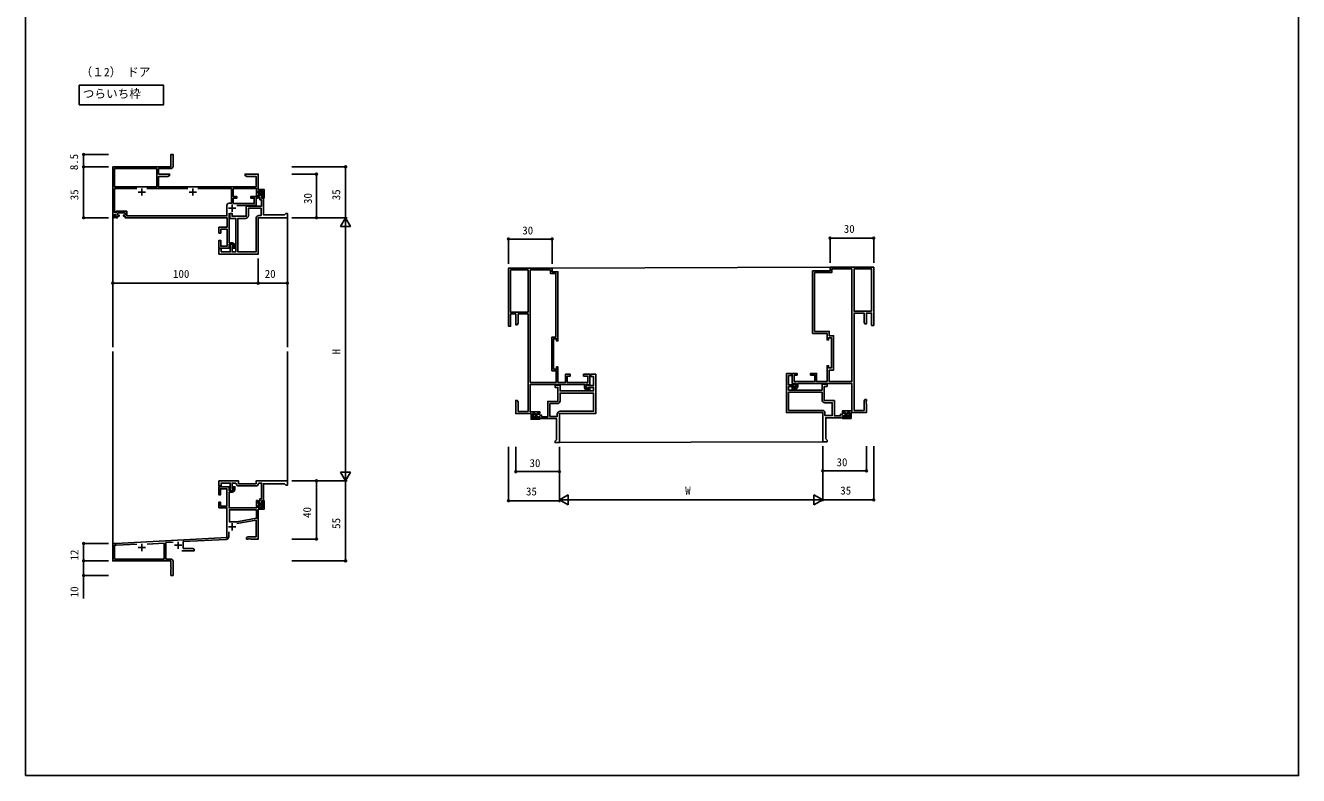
# Model space of a CAD drawing. Units: millimetres, scale not verified. Extents: x -437 to 438, y -681 to 679.
# Drawn here: x -437 to 438, y -681 to -165 of the extents above; entities that cross this region are included whole.
import ezdxf
from ezdxf.enums import TextEntityAlignment as Align

# ---------------------------------------------------------------- set-up
doc = ezdxf.new("R2010")
doc.units = ezdxf.units.MM
doc.header["$LTSCALE"] = 4
for name, color, linetype in [('0-1_USER1', 3, 'Continuous'), ('0-2_YKK_11', 7, 'Continuous'), ('0-3_YKK_12', 2, 'Continuous'), ('0-4_YKK_D', 6, 'Continuous'), ('0-5_YKK_ZWAK', 7, 'Continuous')]:
    doc.layers.add(name, color=color, linetype=linetype)
doc.styles.add('ＭＳ ゴシック', font='')
doc.styles.get('ＭＳ ゴシック').set_extended_font_data('MS Gothic')

msp = doc.modelspace()

# ---------------------------------------------------------------- linework, layer by layer
at = {"layer": '0-1_USER1'}
msp.add_lwpolyline([(-399.8, -206.279), (-341.84, -206.279), (-341.84, -219.636), (-399.8, -219.636)], close=True, dxfattribs=at)
at = {"layer": '0-2_YKK_11'}
for p, q in [((-359.3, -279.656), (-354.3, -279.656)), ((-356.8, -277.156), (-356.8, -282.156)), ((-353.401, -277.356), (-325.199, -277.356)), ((-324.3, -279.656), (-319.3, -279.656)), ((-321.8, -277.156), (-321.8, -282.156)), ((-294.8, -288.356), (-294.8, -293.356)), ((-297.3, -290.856), (-292.3, -290.856)), ((-290.3, -481.851), (-278.3, -481.851)), ((-294.8, -507.451), (-294.8, -512.451)), ((-297.3, -509.951), (-292.3, -509.951)), ((-297, -513.287), (-297, -516.593)), ((-359.3, -524.151), (-354.3, -524.151)), ((-356.8, -521.651), (-356.8, -526.651)), ((-334.3, -522.651), (-329.3, -522.651)), ((-331.8, -520.151), (-331.8, -525.151))]:
    msp.add_line(p, q, dxfattribs=at)
for points in [[(-335.3, -262.056), (-335.3, -253.856), (-336.8, -253.856), (-336.8, -262.356), (-376.8, -262.356), (-376.8, -297.356), (-375.8, -297.356), (-375.8, -295.356), (-374.8, -295.356), (-374.8, -297.356), (-373.5, -297.356), (-373.5, -296.356), (-372.4, -296.356), (-372.4, -295.556), (-373.5, -295.556), (-373.5, -294.056), (-368.3, -294.056), (-368.3, -295.556), (-369.4, -295.556), (-369.4, -296.356), (-368.3, -296.356), (-368.3, -297.356), (-298.2, -297.356), (-298.2, -303.856), (-303.8, -303.856), (-303.8, -307.956), (-302.6, -307.956), (-302.6, -305.256), (-298.2, -305.256), (-298.2, -316.956), (-302.6, -316.956), (-302.6, -312.956), (-303.8, -312.956), (-303.8, -318.356), (-296.8, -318.356), (-296.8, -315.556), (-294.417, -315.556), (-293.8, -316.624), (-293.8, -317.356), (-294.8, -317.356)], [(-291.527, -288.856), (-278.3, -288.856), (-278.3, -283.856), (-276.8, -283.856), (-276.8, -282.176), (-276.24, -281.206), (-276.5, -280.756), (-276.8, -280.456), (-276.8, -278.856), (-273.8, -278.856), (-273.8, -283.095), (-274.34, -283.406), (-274.22, -283.856), (-272.8, -283.856), (-272.8, -277.856), (-276.8, -277.856), (-276.8, -267.356), (-282.842, -267.356), (-283.025, -267.476), (-283.575, -267.476), (-283.758, -267.356), (-283.842, -267.356), (-284.025, -267.476), (-284.575, -267.476), (-284.758, -267.356), (-285.8, -267.356), (-285.8, -268.356), (-284.761, -268.956), (-278.3, -268.956), (-278.3, -276.156), (-345.3, -276.156), (-345.3, -268.956), (-338.839, -268.956), (-337.8, -268.356), (-337.8, -267.356), (-345.3, -267.356), (-345.3, -263.556), (-336.8, -263.556)], [(-298.3, -288.856), (-298.3, -296.156), (-367.2, -296.156), (-367.2, -292.856), (-374.5, -292.856), (-374.5, -293.856), (-375.6, -293.856), (-375.6, -277.356), (-360.199, -277.356)], [(-318.401, -277.356), (-295.2, -277.356), (-295.2, -287.356), (-296.8, -287.356)], [(-303.804, -322.356), (-276.804, -322.356), (-276.804, -297.356), (-256.804, -297.356), (-256.804, -294.356), (-257.804, -294.356), (-258.304, -294.856), (-258.804, -295.356), (-273.304, -295.356), (-273.304, -283.856), (-274.504, -283.856), (-274.504, -279.256), (-276.804, -279.256), (-276.804, -280.456), (-275.704, -280.456), (-275.704, -282.056), (-276.004, -282.356), (-276.504, -282.856), (-276.504, -283.056), (-276.004, -283.556), (-275.704, -283.856), (-275.704, -285.056), (-274.504, -285.056), (-274.504, -289.356), (-285.104, -289.356), (-285.104, -296.356), (-294.804, -296.356), (-294.804, -294.356), (-296.304, -294.356), (-296.304, -297.856), (-292.304, -297.856), (-292.304, -320.856), (-294.804, -320.856), (-294.804, -317.352), (-294.554, -317.056), (-294.344, -316.611), (-294.953, -315.556), (-296.004, -315.556), (-296.004, -320.856), (-302.304, -320.856)], [(-294.705, -314.556), (-296.8, -314.556), (-296.8, -294.129)], [(-283.604, -295.856), (-283.604, -290.856), (-274.804, -290.856), (-274.804, -295.856), (-276.304, -295.856)], [(-278.304, -297.856), (-278.304, -320.856), (-290.804, -320.856), (-290.804, -297.856), (-285.604, -297.856)], [(-302.304, -320.856), (-302.304, -318.856), (-303.804, -318.856), (-303.804, -322.356)], [(-294.8, -317.356), (-294.8, -318.356), (-292.8, -318.356), (-292.8, -316.356), (-293.406, -315.306)], [(-51.85, -415.399), (-50.8, -416.005), (-48.8, -416.005), (-48.8, -414.005), (-49.8, -414.005), (-49.8, -415.005), (-50.532, -415.005), (-51.6, -414.389), (-51.6, -412.005), (-48.8, -412.005), (-48.8, -405.005), (-53.2, -405.005), (-53.2, -406.205), (-50.2, -406.205), (-50.2, -410.605), (-64.4, -410.605), (-64.4, -406.205), (-62.4, -406.205), (-62.4, -405.005), (-65.6, -405.005), (-65.6, -410.605), (-70.8, -410.605), (-70.8, -399.905), (-71.8, -399.905), (-71.8, -401.405), (-73.8, -401.405), (-73.8, -380.605), (-71.8, -380.605), (-71.8, -382.105), (-70.8, -382.105), (-70.8, -334.505), (-74.8, -334.505), (-74.8, -332.005), (-104.8, -332.005), (-104.8, -372.005), (-103.4, -372.005), (-103.4, -363.505), (-99.8, -363.505), (-99.8, -371.005), (-98.8, -371.005)], [(132.697, -429.9), (132.697, -362.9), (139.597, -362.9), (139.597, -369.36), (140.197, -370.4), (141.197, -370.4), (141.197, -362.9), (144.797, -362.9), (144.797, -371.4), (146.197, -371.4), (146.197, -331.4), (116.197, -331.4), (116.197, -333.9), (104.197, -333.9), (104.197, -376.9), (114.197, -376.9), (114.197, -381.4), (115.197, -381.4), (115.197, -379.9), (117.197, -379.9), (117.197, -400.7), (115.197, -400.7), (115.197, -399.2), (114.197, -399.2), (114.197, -410), (106.997, -410), (106.997, -404.4), (102.797, -404.4), (102.797, -405.6), (105.797, -405.6), (105.797, -410), (91.597, -410), (91.597, -405.6), (93.597, -405.6), (93.597, -404.4), (90.197, -404.4), (90.197, -411.4), (92.997, -411.4), (92.997, -413.783), (91.929, -414.4)], [(-91.3, -363.505), (-91.3, -430.505), (-98.2, -430.505), (-98.2, -424.045), (-98.8, -423.005), (-99.8, -423.005), (-99.8, -424.047), (-99.68, -424.23), (-99.68, -424.78), (-99.8, -424.964), (-99.8, -425.047), (-99.68, -425.23), (-99.68, -425.78), (-99.8, -425.964), (-99.8, -432.005), (-89.3, -432.005), (-89.3, -436.005), (-83.3, -436.005), (-83.3, -434.731), (-83.822, -434.591), (-84.062, -435.005), (-88.3, -435.005), (-88.3, -432.005), (-86.7, -432.005), (-86.4, -432.305), (-85.95, -432.565), (-84.98, -432.005), (-83.3, -432.005), (-83.3, -430.805), (-89.8, -430.805), (-89.8, -412.005), (-52.6, -412.005), (-52.6, -414.1)], [(-98.8, -371.005), (-98.2, -369.966), (-98.2, -363.505), (-91.3, -363.505)], [(-44.803, -405.002), (-44.803, -432.002), (-69.803, -432.002), (-69.803, -452.002), (-72.803, -452.002), (-72.803, -451.002), (-72.303, -450.502), (-71.803, -450.002), (-71.803, -435.502), (-83.303, -435.502), (-83.303, -434.302), (-87.903, -434.302), (-87.903, -432.002), (-86.703, -432.002), (-86.703, -433.102), (-85.103, -433.102), (-84.803, -432.802), (-84.303, -432.302), (-84.103, -432.302), (-83.603, -432.802), (-83.303, -433.102), (-82.103, -433.102), (-82.103, -434.302), (-77.803, -434.302), (-77.803, -423.702), (-70.803, -423.702), (-70.803, -414.002), (-72.803, -414.002), (-72.803, -412.502), (-69.303, -412.502), (-69.303, -416.502), (-46.303, -416.502), (-46.303, -414.002), (-49.807, -414.002), (-50.103, -414.252), (-50.549, -414.461), (-51.603, -413.853), (-51.603, -412.802), (-46.303, -412.802), (-46.303, -406.502)], [(-46.303, -406.502), (-48.303, -406.502), (-48.303, -405.002), (-44.803, -405.002)], [(86.197, -404.386), (86.197, -431.386), (111.197, -431.386), (111.197, -451.386), (114.197, -451.386), (114.197, -450.386), (113.697, -449.886), (113.197, -449.386), (113.197, -434.886), (124.697, -434.886), (124.697, -433.686), (129.297, -433.686), (129.297, -431.386), (128.097, -431.386), (128.097, -432.486), (126.497, -432.486), (126.197, -432.186), (125.697, -431.686), (125.497, -431.686), (124.997, -432.186), (124.697, -432.486), (123.497, -432.486), (123.497, -433.686), (119.197, -433.686), (119.197, -423.086), (112.197, -423.086), (112.197, -413.386), (114.197, -413.386), (114.197, -411.886), (110.697, -411.886), (110.697, -415.886), (87.697, -415.886), (87.697, -413.386), (91.201, -413.386), (91.497, -413.636), (91.943, -413.846), (92.997, -413.237), (92.997, -412.186), (87.697, -412.186), (87.697, -405.886)], [(87.697, -405.886), (89.697, -405.886), (89.697, -404.386), (86.197, -404.386)], [(-69.303, -430.502), (-46.303, -430.502), (-46.303, -418.002), (-69.303, -418.002), (-69.303, -423.202)], [(110.697, -429.886), (87.697, -429.886), (87.697, -417.386), (110.697, -417.386), (110.697, -422.586)], [(91.929, -414.4), (91.197, -414.4), (91.197, -413.4), (90.197, -413.4), (90.197, -415.4), (92.197, -415.4), (93.247, -414.793)], [(93.997, -413.494), (93.997, -411.4), (131.197, -411.4), (131.197, -430.2), (124.697, -430.2), (124.697, -431.4), (126.377, -431.4), (127.347, -431.959), (127.797, -431.7), (128.097, -431.4), (129.697, -431.4), (129.697, -434.4), (125.459, -434.4), (125.219, -433.985), (124.697, -434.125), (124.697, -435.4), (130.697, -435.4), (130.697, -431.4), (141.197, -431.4), (141.197, -425.358), (141.077, -425.175), (141.077, -424.625), (141.197, -424.441), (141.197, -424.358), (141.077, -424.175), (141.077, -423.625), (141.197, -423.441), (141.197, -422.4), (140.197, -422.4), (139.597, -423.439), (139.597, -429.9), (132.697, -429.9)], [(-71.303, -425.202), (-76.303, -425.202), (-76.303, -434.002), (-71.303, -434.002), (-71.303, -432.502)], [(112.697, -424.586), (117.697, -424.586), (117.697, -433.386), (112.697, -433.386), (112.697, -431.886)], [(-256.8, -478.351), (-278.3, -478.351), (-278.3, -480.351), (-290.3, -480.351), (-290.3, -478.351), (-303.8, -478.351), (-303.8, -481.851), (-302.3, -481.851), (-302.3, -479.851), (-296, -479.851), (-296, -485.151), (-294.949, -485.151), (-294.34, -484.096), (-294.55, -483.651), (-294.8, -483.355), (-294.8, -479.851), (-292.3, -479.851), (-291.8, -480.351)], [(-276.8, -480.351), (-276.3, -479.851), (-274.5, -479.851), (-274.5, -490.651), (-275.7, -490.651), (-275.7, -491.851), (-276, -492.151), (-276.5, -492.651), (-276.5, -492.851), (-276, -493.351), (-275.7, -493.651), (-275.7, -495.251), (-276.8, -495.251), (-276.8, -496.451), (-274.5, -496.451), (-274.5, -491.851), (-273.3, -491.851), (-273.3, -480.351), (-258.8, -480.351), (-258.3, -480.851), (-257.8, -481.351), (-256.8, -481.351), (-256.8, -478.351)], [(-335.3, -533.651), (-335.3, -543.351), (-336.8, -543.351), (-336.8, -538.809), (-336.68, -538.626), (-336.68, -538.076), (-336.8, -537.892), (-336.8, -533.351), (-376.8, -533.351), (-376.8, -521.351), (-374.5, -521.351), (-298.3, -517.357), (-298.3, -496.851), (-303.8, -496.851), (-303.8, -492.951), (-302.8, -492.951), (-302.8, -495.651), (-298.3, -495.651), (-298.3, -483.751), (-302.8, -483.751), (-302.8, -487.951), (-303.8, -487.951), (-303.8, -482.351), (-296.8, -482.351), (-296.8, -485.151), (-294.417, -485.151), (-293.8, -484.083), (-293.8, -483.351), (-294.8, -483.351), (-294.8, -482.351), (-292.8, -482.351), (-292.8, -484.351), (-293.406, -485.401)], [(-294.705, -486.151), (-296.8, -486.151), (-296.8, -496.951), (-278, -496.951), (-278, -491.851), (-276.8, -491.851), (-276.8, -493.531), (-276.24, -494.501), (-276.5, -494.951), (-276.8, -495.251), (-276.8, -496.851), (-273.8, -496.851), (-273.8, -492.613), (-274.34, -492.301), (-274.22, -491.851), (-272.8, -491.851), (-272.8, -497.851), (-276.8, -497.851), (-276.8, -518.351), (-281.842, -518.351), (-282.025, -518.231), (-282.575, -518.231), (-282.758, -518.351), (-282.842, -518.351), (-283.025, -518.231), (-283.575, -518.231), (-283.758, -518.351), (-284.8, -518.351), (-284.8, -517.351), (-283.761, -516.751), (-278.3, -516.751), (-278.3, -505.351), (-291.6, -507.696)], [(-360.205, -521.803), (-374.469, -522.551), (-375.6, -522.551), (-375.6, -532.151), (-341.5, -532.151), (-341.5, -521.223), (-353.141, -521.834)], [(-335.187, -520.492), (-340.3, -520.76), (-340.3, -532.151), (-336.8, -532.151)], [(-298.895, -518.59), (-328.3, -520.131), (-328.3, -524.751), (-321.839, -524.751), (-320.8, -525.351), (-320.8, -526.351), (-329.3, -526.351)]]:
    msp.add_lwpolyline(points, dxfattribs=at)
for points in [[(-346.5, -263.556), (-375.6, -263.556), (-375.6, -276.156), (-346.5, -276.156)], [(-294, -277.356), (-278, -277.356), (-278, -282.856), (-282, -282.856), (-282, -283.856), (-279.5, -283.856), (-279.5, -287.656), (-294, -287.656), (-294, -283.856), (-291.5, -283.856), (-291.5, -282.856), (-294, -282.856)], [(-103.4, -333.205), (-103.4, -362.305), (-91.3, -362.305), (-91.3, -333.205)], [(-89.8, -410.605), (-89.8, -333.205), (-76, -333.205), (-76, -335.705), (-72.2, -335.705), (-72.2, -379.405), (-75, -379.405), (-75, -402.605), (-72, -402.605), (-72, -410.605)], [(131.197, -332.6), (131.197, -410), (115.597, -410), (115.597, -402.1), (118.597, -402.1), (118.597, -378.5), (115.597, -378.5), (115.597, -375.5), (105.597, -375.5), (105.597, -335.1), (117.397, -335.1), (117.397, -332.6)], [(144.797, -361.7), (144.797, -332.6), (132.697, -332.6), (132.697, -361.7)], [(-278, -498.151), (-296.6, -498.151), (-296.6, -506.451), (-291.449, -506.451), (-278, -504.079)]]:
    msp.add_lwpolyline(points, close=True, dxfattribs=at)
for centre, radius, start, end in [((-336.8, -262.056), 1.5, 270.00001, 359.99999), ((-296.8, -288.856), 1.5, 90.00001, 179.99999), ((-285.604, -295.856), 2, 270, 360), ((-276.304, -297.856), 2, 89.99998, 180.00002), ((-294.705, -316.056), 1.5, 29.99999, 90.00001), ((-51.1, -414.1), 1.5, 180, 240), ((92.497, -413.494), 1.5, 300, 0), ((-71.303, -423.202), 2, 270, 0), ((112.697, -422.586), 2, 180, 270), ((-69.303, -432.502), 2, 89.99998, 180.00002), ((110.697, -431.886), 2, 359.99998, 90.00002), ((-290.3, -480.351), 1.5, 180.00002, 270), ((-278.3, -480.351), 1.5, 270, 0), ((-294.705, -484.651), 1.5, 269.99999, 330.00001), ((-299, -516.593), 2, 273.00001, 359.99999), ((-336.8, -533.651), 1.5, 0.00001, 89.99999)]:
    msp.add_arc(centre, radius, start, end, dxfattribs=at)
at = {"layer": '0-3_YKK_12'}
for p, q in [((-376.8, -386.356), (-376.8, -297.056)), ((-256.8, -386.356), (-256.8, -297.356)), ((-75.1, -332.005), (116.497, -331.4)), ((-376.8, -533.351), (-376.8, -389.356)), ((-256.8, -478.356), (-256.8, -389.356)), ((-70.302, -452.002), (111.694, -451.386))]:
    msp.add_line(p, q, dxfattribs=at)
at = {"layer": '0-4_YKK_D'}
for p, q in [((-379.8, -253.856), (-397.8, -253.856)), ((-379.8, -262.356), (-397.8, -262.356)), ((-379.8, -262.356), (-397.8, -262.356)), ((-396.8, -262.356), (-396.8, -253.856)), ((-396.8, -297.356), (-396.8, -262.356)), ((-253.8, -262.356), (-215.8, -262.356)), ((-216.8, -297.356), (-216.8, -262.356)), ((-253.8, -267.356), (-235.8, -267.356)), ((-236.8, -297.356), (-236.8, -267.356)), ((-379.8, -297.356), (-397.8, -297.356)), ((-253.8, -297.356), (-215.8, -297.356)), ((-253.8, -297.356), (-215.8, -297.356)), ((-253.8, -297.356), (-235.8, -297.356)), ((-216.8, -297.356), (-220.3, -303.419)), ((-216.8, -297.356), (-213.3, -303.419)), ((-216.8, -297.356), (-216.8, -309.481)), ((-220.3, -303.419), (-213.3, -303.419)), ((-216.8, -304.356), (-216.8, -471.356)), ((-104.8, -329.005), (-104.8, -311.005)), ((-104.8, -312.005), (-74.8, -312.005)), ((-74.8, -329.005), (-74.8, -311.005)), ((116.197, -328.4), (116.197, -310.4)), ((146.197, -311.4), (116.197, -311.4)), ((146.197, -328.4), (146.197, -310.4)), ((-376.8, -325.356), (-376.8, -343.356)), ((-276.8, -325.356), (-276.8, -343.356)), ((-276.8, -325.356), (-276.8, -343.356)), ((-256.8, -325.356), (-256.8, -343.356)), ((-376.8, -342.356), (-276.8, -342.356)), ((-276.8, -342.356), (-256.8, -342.356)), ((111.197, -454.386), (111.197, -472.388)), ((111.198, -454.386), (111.198, -492.388)), ((111.198, -454.386), (111.198, -492.388)), ((141.197, -454.384), (141.197, -472.388)), ((146.197, -454.384), (146.197, -492.388)), ((-104.8, -455.003), (-104.8, -492.994)), ((-99.8, -455.003), (-99.8, -472.994)), ((-69.803, -455.002), (-69.803, -492.994)), ((-69.803, -455.002), (-69.803, -492.388)), ((-69.803, -455.002), (-69.803, -472.994)), ((-216.8, -478.356), (-220.3, -472.294)), ((-213.3, -472.294), (-220.3, -472.294)), ((-216.8, -478.356), (-216.8, -466.232)), ((-216.8, -478.356), (-213.3, -472.294)), ((-69.803, -471.994), (-99.8, -471.994)), ((111.197, -471.388), (141.197, -471.388)), ((-253.8, -478.351), (-215.8, -478.351)), ((-253.8, -478.351), (-235.8, -478.351)), ((-253.8, -478.356), (-215.8, -478.356)), ((-236.8, -518.351), (-236.8, -478.351)), ((-216.8, -478.351), (-216.8, -533.351)), ((-69.803, -491.388), (-63.741, -487.888)), ((-63.741, -494.888), (-63.741, -487.888)), ((111.198, -491.388), (105.135, -487.888)), ((105.135, -487.888), (105.135, -494.888)), ((-104.8, -491.994), (-69.803, -491.994)), ((-69.803, -491.388), (-63.741, -494.888)), ((-69.803, -491.388), (-57.679, -491.388)), ((-62.803, -491.388), (104.198, -491.388)), ((111.198, -491.388), (99.073, -491.388)), ((111.198, -491.388), (105.135, -494.888)), ((111.198, -491.388), (146.197, -491.388)), ((-379.8, -521.351), (-397.8, -521.351)), ((-396.8, -533.351), (-396.8, -521.351)), ((-253.8, -518.351), (-235.8, -518.351)), ((-379.8, -533.351), (-397.8, -533.351)), ((-379.8, -533.351), (-397.8, -533.351)), ((-253.8, -533.351), (-215.8, -533.351)), ((-379.8, -543.351), (-397.8, -543.351))]:
    msp.add_line(p, q, dxfattribs=at)
msp.add_lwpolyline([(-396.8, -533.351), (-396.8, -543.351), (-396.8, -559.276)], dxfattribs=at)
for centre in [(-396.8, -253.856), (-396.8, -262.356), (-396.8, -262.356), (-216.8, -262.356), (-236.8, -267.356), (-396.8, -297.356), (-236.8, -297.356), (-104.8, -312.005), (-74.8, -312.005), (116.197, -311.4), (146.197, -311.4), (-376.8, -342.356), (-276.8, -342.356), (-276.8, -342.356), (-256.8, -342.356), (-99.8, -471.994), (-69.803, -471.994), (111.197, -471.388), (141.197, -471.388), (-236.8, -478.351), (-104.8, -491.994), (146.197, -491.388), (-396.8, -521.351), (-236.8, -518.351), (-396.8, -533.351), (-396.8, -533.351), (-216.8, -533.351), (-396.8, -543.351)]:
    msp.add_circle(centre, 0.637, dxfattribs=at)
at = {"layer": '0-5_YKK_ZWAK'}
msp.add_line((-436.8, 644), (-436.8, -681), dxfattribs=at)
msp.add_lwpolyline([(-436.8, -681), (438.2, -681), (438.2, 644)], dxfattribs=at)

# ---------------------------------------------------------------- texts
at = {"layer": '0-1_USER1', "style": 'ＭＳ ゴシック'}
for s, p in [('（１2） ドア', (-398.891, -201.856)), ('つらいち枠\u3000', (-397.436, -216.766))]:
    msp.add_text(s, height=5.865, dxfattribs=at).set_placement(p, align=Align.BOTTOM_LEFT)
at = {"layer": '0-4_YKK_D', "style": 'ＭＳ ゴシック'}
for s, p in [('8.5', (-398.999, -264.648)), ('35', (-398.8, -285.311)), ('35', (-218.8, -285.311)), ('30', (-238.3, -287.896)), ('H', (-218.8, -391.351)), ('40', (-238.8, -503.805)), ('55', (-218.8, -511.305)), ('12', (-398.8, -533.104)), ('10', (-398.8, -558.426))]:
    msp.add_text(s, height=5.499, rotation=90, dxfattribs=at).set_placement(p, align=Align.BOTTOM_LEFT)
for s, p in [('30', (-95.34, -310.505)), ('30', (125.657, -309.4)), ('100', (-335.365, -340.356)), ('20', (-272.34, -340.356)), ('30', (-90.341, -470.494)), ('30', (120.657, -469.888)), ('35', (-92.756, -489.994)), ('W', (16.649, -489.388)), ('35', (123.243, -489.388))]:
    msp.add_text(s, height=5.499, dxfattribs=at).set_placement(p, align=Align.BOTTOM_LEFT)

doc.saveas('drawing.dxf')
